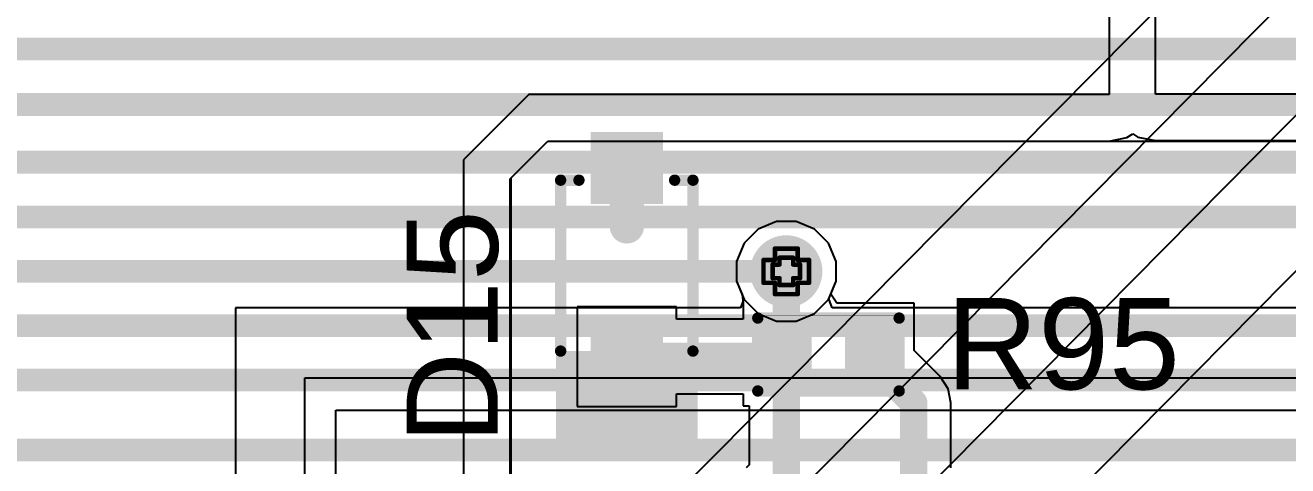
# Model space of a CAD drawing. Header units: inches. Extents: x -3 to 5259, y -3 to 5282.
# Drawn here: x 44.65 to 58.71, y 28.49 to 33.39 of the extents above; entities that cross this region are included whole.
import ezdxf

# ---------------------------------------------------------------- set-up
doc = ezdxf.new("R2010")
doc.units = ezdxf.units.IN
for name, color, linetype in [('Bottom Layer', 5, 'Continuous'), ('Bottom Solder', 6, 'Continuous'), ('Drill Drawing', 1, 'Continuous'), ('Layer 1', 16, 'Continuous'), ('Layer 2', 76, 'Continuous'), ('Top Layer', 1, 'Continuous'), ('Top Overlay', 2, 'Continuous'), ('Top Paste', 8, 'Continuous'), ('Top Solder', 216, 'Continuous'), ('Via Holes', 16, 'Continuous')]:
    doc.layers.add(name, color=color, linetype=linetype)
doc.styles.add('Arial', font='', dxfattribs={"height": 0.2})
doc.styles.get('Arial').set_extended_font_data('Arial')

# ---------------------------------------------------------------- blocks, each defined once
blk = doc.blocks.new('13_WQFN_HR__3_2__26')
at = {"layer": 'Top Solder'}
for p in [(-0.575, 1.81), (-0.547, -0.923), (0.753, 1.802), (1.178, -0.923)]:
    blk.add_line(p, (5227.28, 5276.701), dxfattribs=at)
blk = doc.blocks.new('R___0402_65')
at = {"layer": 'Top Layer'}
for points in [[(-0.699, -0.318), (-0.699, 0.318), (-0.241, 0.318), (-0.241, -0.318)], [(0.241, -0.318), (0.241, 0.318), (0.699, 0.318), (0.699, -0.318)]]:
    blk.add_hatch(color=1, dxfattribs=at).paths.add_polyline_path(points)
at = {"layer": 'Top Paste'}
for points in [[(-0.699, -0.318), (-0.699, 0.318), (-0.241, 0.318), (-0.241, -0.318)], [(0.241, -0.318), (0.241, 0.318), (0.699, 0.318), (0.699, -0.318)]]:
    blk.add_hatch(color=8, dxfattribs=at).paths.add_polyline_path(points)
at = {"layer": 'Top Solder'}
for points in [[(-0.754, -0.373), (-0.754, 0.373), (-0.186, 0.373), (-0.186, -0.373)], [(0.186, -0.373), (0.186, 0.373), (0.754, 0.373), (0.754, -0.373)]]:
    blk.add_hatch(color=216, dxfattribs=at).paths.add_polyline_path(points)
at = {"layer": 'Top Overlay'}
for points in [[(0.787, 0.406, 0.127, 0.127, 0), (-0.787, 0.406, 0.127, 0.127, 0)], [(-0.787, 0.406, 0.127, 0.127, 0), (-0.787, -0.406, 0.127, 0.127, 0)], [(0.787, 0.406, 0.127, 0.127, 0), (0.787, -0.406, 0.127, 0.127, 0)], [(0.787, -0.406, 0.127, 0.127, 0), (-0.787, -0.406, 0.127, 0.127, 0)], [(0.813, -0.432, 0.00323, 0.00323, 0), (-0.813, -0.432, 0.00323, 0.00323, 0)]]:
    blk.add_lwpolyline(points, format="xyseb", dxfattribs=at)
for points in [[(-0.819, 0.406, 0.0635, 0.0635, 1), (-0.756, 0.406, 0.0635, 0.0635, 1)], [(-0.819, 0.406, 0.0635, 0.0635, 1), (-0.756, 0.406, 0.0635, 0.0635, 1)], [(0.756, 0.406, 0.0635, 0.0635, 1), (0.819, 0.406, 0.0635, 0.0635, 1)], [(0.756, 0.406, 0.0635, 0.0635, 1), (0.819, 0.406, 0.0635, 0.0635, 1)], [(-0.819, -0.406, 0.0635, 0.0635, 1), (-0.756, -0.406, 0.0635, 0.0635, 1)], [(-0.819, -0.406, 0.0635, 0.0635, 1), (-0.756, -0.406, 0.0635, 0.0635, 1)], [(0.756, -0.406, 0.0635, 0.0635, 1), (0.819, -0.406, 0.0635, 0.0635, 1)], [(0.756, -0.406, 0.0635, 0.0635, 1), (0.819, -0.406, 0.0635, 0.0635, 1)], [(-0.814, -0.432, 0.00161, 0.00161, 1), (-0.812, -0.432, 0.00161, 0.00161, 1)], [(0.812, -0.432, 0.00161, 0.00161, 1), (0.814, -0.432, 0.00161, 0.00161, 1)]]:
    blk.add_lwpolyline(points, format="xyseb", close=True, dxfattribs=at)
blk = doc.blocks.new('SOD323F_205')
at = {"layer": 'Top Layer'}
for points in [[(-1.35, 0.3), (-0.75, 0.3), (-0.75, -0.3), (-1.35, -0.3)], [(0.75, 0.3), (1.35, 0.3), (1.35, -0.3), (0.75, -0.3)]]:
    blk.add_hatch(color=1, dxfattribs=at).paths.add_polyline_path(points)
at = {"layer": 'Top Overlay'}
for points in [[(0.988, 0.381), (2.108, 0.381), (2.108, 0.788), (0.988, 0.788)], [(1.421, -0.407), (2.107, -0.407), (2.107, 0.456), (1.421, 0.456)], [(0.988, -0.788), (2.108, -0.788), (2.108, -0.381), (0.988, -0.381)]]:
    blk.add_hatch(color=2, dxfattribs=at).paths.add_polyline_path(points)
at = {"layer": 'Top Paste'}
for points in [[(-1.35, 0.3), (-0.75, 0.3), (-0.75, -0.3), (-1.35, -0.3)], [(0.75, 0.3), (1.35, 0.3), (1.35, -0.3), (0.75, -0.3)]]:
    blk.add_hatch(color=8, dxfattribs=at).paths.add_polyline_path(points)
at = {"layer": 'Top Solder'}
for points in [[(-1.452, 0.402), (-0.648, 0.402), (-0.648, -0.402), (-1.452, -0.402)], [(0.648, 0.402), (1.452, 0.402), (1.452, -0.402), (0.648, -0.402)]]:
    blk.add_hatch(color=216, dxfattribs=at).paths.add_polyline_path(points)
at = {"layer": 'Top Overlay'}
for points in [[(0.988, 0.737, 0.127, 0.127, 0), (-0.914, 0.737, 0.127, 0.127, 0)], [(-0.914, 0.533, 0.127, 0.127, 0), (-0.914, 0.737, 0.127, 0.127, 0)], [(-0.914, -0.737, 0.127, 0.127, 0), (-0.914, -0.533, 0.127, 0.127, 0)], [(0.988, -0.737, 0.127, 0.127, 0), (-0.914, -0.737, 0.127, 0.127, 0)]]:
    blk.add_lwpolyline(points, format="xyseb", dxfattribs=at)
for points in [[(-0.946, 0.737, 0.0635, 0.0635, 1), (-0.883, 0.737, 0.0635, 0.0635, 1)], [(-0.946, 0.737, 0.0635, 0.0635, 1), (-0.883, 0.737, 0.0635, 0.0635, 1)], [(0.957, 0.737, 0.0635, 0.0635, 1), (1.02, 0.737, 0.0635, 0.0635, 1)], [(-0.946, 0.533, 0.0635, 0.0635, 1), (-0.883, 0.533, 0.0635, 0.0635, 1)], [(-0.946, -0.533, 0.0635, 0.0635, 1), (-0.883, -0.533, 0.0635, 0.0635, 1)], [(-0.946, -0.737, 0.0635, 0.0635, 1), (-0.883, -0.737, 0.0635, 0.0635, 1)], [(-0.946, -0.737, 0.0635, 0.0635, 1), (-0.883, -0.737, 0.0635, 0.0635, 1)], [(0.957, -0.737, 0.0635, 0.0635, 1), (1.02, -0.737, 0.0635, 0.0635, 1)]]:
    blk.add_lwpolyline(points, format="xyseb", close=True, dxfattribs=at)

msp = doc.modelspace()

# ---------------------------------------------------------------- hatches: boundary and pattern name
at = {"layer": 'Bottom Layer'}
h = msp.add_hatch(color=5, dxfattribs=at)
edge = h.paths.add_edge_path()
edge.add_arc((53.125, 30.65), 0.3, 0, 360)
at = {"layer": 'Bottom Solder'}
h = msp.add_hatch(color=6, dxfattribs=at)
edge = h.paths.add_edge_path()
edge.add_arc((53.125, 30.65), 0.402, 0, 360)
at = {"layer": 'Layer 1'}
h = msp.add_hatch(color=16, dxfattribs=at)
edge = h.paths.add_edge_path()
edge.add_arc((53.125, 30.65), 0.3, 0, 360)
at = {"layer": 'Layer 2'}
h = msp.add_hatch(color=76, dxfattribs=at)
edge = h.paths.add_edge_path()
edge.add_arc((53.125, 30.65), 0.3, 0, 360)
at = {"layer": 'Top Layer'}
h = msp.add_hatch(color=1, dxfattribs=at)
edge = h.paths.add_edge_path()
edge.add_arc((53.125, 30.65), 0.3, 0, 360)
at = {"layer": 'Top Solder'}
h = msp.add_hatch(color=216, dxfattribs=at)
edge = h.paths.add_edge_path()
edge.add_arc((53.125, 30.65), 0.402, 0, 360)
at = {"layer": 'Via Holes'}
h = msp.add_hatch(color=7, dxfattribs=at)
edge = h.paths.add_edge_path()
edge.add_arc((53.125, 30.65), 0.15, 0, 360)

# ---------------------------------------------------------------- linework, layer by layer
at = {"layer": 'Bottom Layer'}
for p, q in [((52.812, 31.12), (52.656, 30.964)), ((53.015, 31.204), (52.812, 31.12)), ((53.236, 31.204), (53.015, 31.204)), ((53.439, 31.12), (53.236, 31.204)), ((53.595, 30.964), (53.439, 31.12)), ((52.656, 30.964), (52.571, 30.76)), ((53.679, 30.76), (53.595, 30.964)), ((52.571, 30.76), (52.571, 30.54)), ((53.679, 30.54), (53.679, 30.76)), ((52.571, 30.54), (52.652, 30.345)), ((53.599, 30.345), (53.679, 30.54)), ((52.616, 30.244), (46.989, 30.244)), ((46.989, 30.244), (46.989, 8.343)), ((52.652, 30.345), (52.616, 30.244)), ((53.635, 30.244), (53.599, 30.345)), ((69.067, 30.244), (53.635, 30.244)), ((47.762, 7.664), (47.762, 29.465)), ((47.762, 29.465), (74.923, 29.465)), ((48.108, -1.702), (48.108, 29.105)), ((48.108, 29.105), (74.923, 29.105))]:
    msp.add_line(p, q, dxfattribs=at)
at = {"layer": 'Drill Drawing'}
for points in [[(52.998, 30.777, 0.0508, 0.0508, 0), (52.998, 30.904, 0.0508, 0.0508, 0)], [(52.998, 30.904, 0.0508, 0.0508, 0), (53.252, 30.904, 0.0508, 0.0508, 0)], [(53.049, 30.726, 0.0508, 0.0508, 0), (53.049, 30.802, 0.0508, 0.0508, 0)], [(53.049, 30.802, 0.0508, 0.0508, 0), (53.202, 30.802, 0.0508, 0.0508, 0)], [(53.202, 30.726, 0.0508, 0.0508, 0), (53.202, 30.802, 0.0508, 0.0508, 0)], [(53.252, 30.777, 0.0508, 0.0508, 0), (53.252, 30.904, 0.0508, 0.0508, 0)], [(52.871, 30.523, 0.0508, 0.0508, 0), (52.871, 30.777, 0.0508, 0.0508, 0)], [(52.871, 30.777, 0.0508, 0.0508, 0), (52.998, 30.777, 0.0508, 0.0508, 0)], [(52.973, 30.574, 0.0508, 0.0508, 0), (52.973, 30.726, 0.0508, 0.0508, 0)], [(52.973, 30.726, 0.0508, 0.0508, 0), (53.049, 30.726, 0.0508, 0.0508, 0)], [(53.202, 30.726, 0.0508, 0.0508, 0), (53.278, 30.726, 0.0508, 0.0508, 0)], [(53.252, 30.777, 0.0508, 0.0508, 0), (53.379, 30.777, 0.0508, 0.0508, 0)], [(53.278, 30.574, 0.0508, 0.0508, 0), (53.278, 30.726, 0.0508, 0.0508, 0)], [(53.379, 30.523, 0.0508, 0.0508, 0), (53.379, 30.777, 0.0508, 0.0508, 0)], [(52.871, 30.523, 0.0508, 0.0508, 0), (52.998, 30.523, 0.0508, 0.0508, 0)], [(52.973, 30.574, 0.0508, 0.0508, 0), (53.049, 30.574, 0.0508, 0.0508, 0)], [(52.998, 30.396, 0.0508, 0.0508, 0), (52.998, 30.523, 0.0508, 0.0508, 0)], [(53.049, 30.498, 0.0508, 0.0508, 0), (53.049, 30.574, 0.0508, 0.0508, 0)], [(53.202, 30.574, 0.0508, 0.0508, 0), (53.278, 30.574, 0.0508, 0.0508, 0)], [(53.202, 30.498, 0.0508, 0.0508, 0), (53.202, 30.574, 0.0508, 0.0508, 0)], [(53.252, 30.523, 0.0508, 0.0508, 0), (53.379, 30.523, 0.0508, 0.0508, 0)], [(53.252, 30.396, 0.0508, 0.0508, 0), (53.252, 30.523, 0.0508, 0.0508, 0)], [(52.998, 30.396, 0.0508, 0.0508, 0), (53.252, 30.396, 0.0508, 0.0508, 0)], [(53.049, 30.498, 0.0508, 0.0508, 0), (53.202, 30.498, 0.0508, 0.0508, 0)]]:
    msp.add_lwpolyline(points, format="xyseb", dxfattribs=at)
for points in [[(52.986, 30.904, 0.0254, 0.0254, 1), (53.011, 30.904, 0.0254, 0.0254, 1)], [(52.986, 30.904, 0.0254, 0.0254, 1), (53.011, 30.904, 0.0254, 0.0254, 1)], [(53.037, 30.802, 0.0254, 0.0254, 1), (53.062, 30.802, 0.0254, 0.0254, 1)], [(53.037, 30.802, 0.0254, 0.0254, 1), (53.062, 30.802, 0.0254, 0.0254, 1)], [(53.189, 30.802, 0.0254, 0.0254, 1), (53.214, 30.802, 0.0254, 0.0254, 1)], [(53.189, 30.802, 0.0254, 0.0254, 1), (53.214, 30.802, 0.0254, 0.0254, 1)], [(53.24, 30.904, 0.0254, 0.0254, 1), (53.265, 30.904, 0.0254, 0.0254, 1)], [(53.24, 30.904, 0.0254, 0.0254, 1), (53.265, 30.904, 0.0254, 0.0254, 1)], [(52.859, 30.777, 0.0254, 0.0254, 1), (52.884, 30.777, 0.0254, 0.0254, 1)], [(52.859, 30.777, 0.0254, 0.0254, 1), (52.884, 30.777, 0.0254, 0.0254, 1)], [(52.96, 30.726, 0.0254, 0.0254, 1), (52.986, 30.726, 0.0254, 0.0254, 1)], [(52.96, 30.726, 0.0254, 0.0254, 1), (52.986, 30.726, 0.0254, 0.0254, 1)], [(52.986, 30.777, 0.0254, 0.0254, 1), (53.011, 30.777, 0.0254, 0.0254, 1)], [(52.986, 30.777, 0.0254, 0.0254, 1), (53.011, 30.777, 0.0254, 0.0254, 1)], [(53.037, 30.726, 0.0254, 0.0254, 1), (53.062, 30.726, 0.0254, 0.0254, 1)], [(53.037, 30.726, 0.0254, 0.0254, 1), (53.062, 30.726, 0.0254, 0.0254, 1)], [(53.189, 30.726, 0.0254, 0.0254, 1), (53.214, 30.726, 0.0254, 0.0254, 1)], [(53.189, 30.726, 0.0254, 0.0254, 1), (53.214, 30.726, 0.0254, 0.0254, 1)], [(53.24, 30.777, 0.0254, 0.0254, 1), (53.265, 30.777, 0.0254, 0.0254, 1)], [(53.24, 30.777, 0.0254, 0.0254, 1), (53.265, 30.777, 0.0254, 0.0254, 1)], [(53.265, 30.726, 0.0254, 0.0254, 1), (53.291, 30.726, 0.0254, 0.0254, 1)], [(53.265, 30.726, 0.0254, 0.0254, 1), (53.291, 30.726, 0.0254, 0.0254, 1)], [(53.367, 30.777, 0.0254, 0.0254, 1), (53.392, 30.777, 0.0254, 0.0254, 1)], [(53.367, 30.777, 0.0254, 0.0254, 1), (53.392, 30.777, 0.0254, 0.0254, 1)], [(52.859, 30.523, 0.0254, 0.0254, 1), (52.884, 30.523, 0.0254, 0.0254, 1)], [(52.859, 30.523, 0.0254, 0.0254, 1), (52.884, 30.523, 0.0254, 0.0254, 1)], [(52.96, 30.574, 0.0254, 0.0254, 1), (52.986, 30.574, 0.0254, 0.0254, 1)], [(52.96, 30.574, 0.0254, 0.0254, 1), (52.986, 30.574, 0.0254, 0.0254, 1)], [(52.986, 30.523, 0.0254, 0.0254, 1), (53.011, 30.523, 0.0254, 0.0254, 1)], [(52.986, 30.523, 0.0254, 0.0254, 1), (53.011, 30.523, 0.0254, 0.0254, 1)], [(53.037, 30.574, 0.0254, 0.0254, 1), (53.062, 30.574, 0.0254, 0.0254, 1)], [(53.037, 30.574, 0.0254, 0.0254, 1), (53.062, 30.574, 0.0254, 0.0254, 1)], [(53.189, 30.574, 0.0254, 0.0254, 1), (53.214, 30.574, 0.0254, 0.0254, 1)], [(53.189, 30.574, 0.0254, 0.0254, 1), (53.214, 30.574, 0.0254, 0.0254, 1)], [(53.24, 30.523, 0.0254, 0.0254, 1), (53.265, 30.523, 0.0254, 0.0254, 1)], [(53.24, 30.523, 0.0254, 0.0254, 1), (53.265, 30.523, 0.0254, 0.0254, 1)], [(53.265, 30.574, 0.0254, 0.0254, 1), (53.291, 30.574, 0.0254, 0.0254, 1)], [(53.265, 30.574, 0.0254, 0.0254, 1), (53.291, 30.574, 0.0254, 0.0254, 1)], [(53.367, 30.523, 0.0254, 0.0254, 1), (53.392, 30.523, 0.0254, 0.0254, 1)], [(53.367, 30.523, 0.0254, 0.0254, 1), (53.392, 30.523, 0.0254, 0.0254, 1)], [(52.986, 30.396, 0.0254, 0.0254, 1), (53.011, 30.396, 0.0254, 0.0254, 1)], [(52.986, 30.396, 0.0254, 0.0254, 1), (53.011, 30.396, 0.0254, 0.0254, 1)], [(53.037, 30.498, 0.0254, 0.0254, 1), (53.062, 30.498, 0.0254, 0.0254, 1)], [(53.037, 30.498, 0.0254, 0.0254, 1), (53.062, 30.498, 0.0254, 0.0254, 1)], [(53.189, 30.498, 0.0254, 0.0254, 1), (53.214, 30.498, 0.0254, 0.0254, 1)], [(53.189, 30.498, 0.0254, 0.0254, 1), (53.214, 30.498, 0.0254, 0.0254, 1)], [(53.24, 30.396, 0.0254, 0.0254, 1), (53.265, 30.396, 0.0254, 0.0254, 1)], [(53.24, 30.396, 0.0254, 0.0254, 1), (53.265, 30.396, 0.0254, 0.0254, 1)]]:
    msp.add_lwpolyline(points, format="xyseb", close=True, dxfattribs=at)
at = {"layer": 'Layer 1'}
for p, q in [((52.812, 31.12), (52.656, 30.964)), ((53.015, 31.204), (52.812, 31.12)), ((53.236, 31.204), (53.015, 31.204)), ((53.439, 31.12), (53.236, 31.204)), ((53.595, 30.964), (53.439, 31.12)), ((52.656, 30.964), (52.571, 30.76)), ((53.679, 30.76), (53.595, 30.964)), ((52.571, 30.76), (52.571, 30.54)), ((53.679, 30.54), (53.679, 30.76)), ((52.571, 30.54), (52.656, 30.336)), ((53.595, 30.336), (53.679, 30.54)), ((52.656, 30.336), (52.812, 30.18)), ((53.439, 30.18), (53.595, 30.336)), ((52.812, 30.18), (53.015, 30.096)), ((53.236, 30.096), (53.439, 30.18)), ((53.015, 30.096), (53.236, 30.096))]:
    msp.add_line(p, q, dxfattribs=at)
at = {"layer": 'Layer 2'}
for points in [[(11.769, 33.126, 0.254, 0.254, 0), (64.511, 33.126, 0.254, 0.254, 0)], [(19.761, 32.509, 0.254, 0.254, 0), (64.409, 32.509, 0.254, 0.254, 0)], [(16.713, 31.866, 0.254, 0.254, 0), (63.866, 31.866, 0.254, 0.254, 0)], [(9.118, 31.255, 0.254, 0.254, 0), (64.227, 31.255, 0.254, 0.254, 0)], [(15.458, 30.65, 0.254, 0.254, 0), (53.125, 30.65, 0.254, 0.254, 0)], [(24.562, 30.045, 0.254, 0.254, 0), (63.733, 30.045, 0.254, 0.254, 0)], [(23.546, 29.44, 0.254, 0.254, 0), (63.619, 29.44, 0.254, 0.254, 0)], [(12.456, 28.661, 0.254, 0.254, 0), (63.68, 28.661, 0.254, 0.254, 0)]]:
    msp.add_lwpolyline(points, format="xyseb", dxfattribs=at)
msp.add_lwpolyline([(53.062, 30.65, 0.127, 0.127, 1), (53.189, 30.65, 0.127, 0.127, 1)], format="xyseb", close=True, dxfattribs=at)
at = {"layer": 'Top Layer'}
for p, q in [((56.722, 37.634), (56.722, 32.619)), ((57.24, 32.624), (57.24, 37.634)), ((50.255, 32.619), (49.53, 31.894)), ((56.722, 32.619), (50.255, 32.619)), ((69.262, 32.624), (57.24, 32.624)), ((50.048, 31.679), (50.47, 32.101)), ((50.061, 31.692), (50.47, 32.101)), ((50.47, 32.101), (56.722, 32.101)), ((50.47, 32.101), (56.722, 32.101)), ((56.722, 32.101), (56.92, 32.14)), ((56.722, 32.101), (56.723, 32.101)), ((56.723, 32.101), (69.262, 32.101)), ((56.92, 32.14), (56.985, 32.183)), ((56.985, 32.183), (57.042, 32.145)), ((57.042, 32.145), (57.24, 32.106)), ((57.24, 32.106), (69.262, 32.106)), ((49.53, 31.894), (49.53, 22.461)), ((50.048, 22.461), (50.048, 31.679)), ((50.061, 20.574), (50.061, 31.692)), ((52.812, 31.12), (52.656, 30.964)), ((52.812, 31.12), (52.656, 30.964)), ((53.015, 31.204), (52.812, 31.12)), ((53.015, 31.204), (52.812, 31.12)), ((53.236, 31.204), (53.015, 31.204)), ((53.236, 31.204), (53.015, 31.204)), ((53.439, 31.12), (53.236, 31.204)), ((53.439, 31.12), (53.236, 31.204)), ((53.595, 30.964), (53.439, 31.12)), ((53.595, 30.964), (53.439, 31.12)), ((52.656, 30.964), (52.571, 30.76)), ((52.656, 30.964), (52.571, 30.76)), ((53.679, 30.76), (53.595, 30.964)), ((53.679, 30.76), (53.595, 30.964)), ((52.571, 30.76), (52.571, 30.54)), ((52.571, 30.76), (52.571, 30.54)), ((53.679, 30.54), (53.679, 30.76)), ((53.679, 30.54), (53.679, 30.76)), ((52.571, 30.54), (52.632, 30.393)), ((52.571, 30.54), (52.632, 30.393)), ((53.62, 30.397), (53.679, 30.54)), ((53.62, 30.397), (53.679, 30.54)), ((52.632, 30.393), (52.643, 30.296)), ((52.632, 30.393), (52.643, 30.296)), ((53.687, 30.296), (53.62, 30.397)), ((53.687, 30.296), (53.62, 30.397)), ((51.902, 30.255), (50.794, 30.255)), ((50.794, 30.255), (50.794, 29.147)), ((51.902, 30.255), (50.794, 30.255)), ((50.794, 30.255), (50.794, 29.147)), ((51.902, 30.117), (51.902, 30.255)), ((51.902, 30.117), (51.902, 30.255)), ((52.643, 30.296), (52.643, 30.296)), ((52.643, 30.296), (52.643, 30.296)), ((52.643, 30.296), (52.643, 30.117)), ((52.643, 30.296), (52.643, 30.296)), ((52.643, 30.296), (52.643, 30.296)), ((52.643, 30.296), (52.643, 30.117)), ((54.548, 30.296), (53.687, 30.296)), ((54.548, 30.296), (53.687, 30.296)), ((54.548, 29.768), (54.548, 30.296)), ((54.548, 29.768), (54.548, 30.296)), ((52.643, 30.117), (51.902, 30.117)), ((52.643, 30.117), (51.902, 30.117)), ((54.838, 29.478), (54.548, 29.768)), ((54.838, 29.478), (54.548, 29.768)), ((54.928, 29.343), (54.838, 29.478)), ((54.928, 29.343), (54.838, 29.478)), ((51.902, 29.147), (51.902, 29.288)), ((51.902, 29.288), (52.643, 29.288)), ((51.902, 29.147), (51.902, 29.288)), ((51.902, 29.288), (52.643, 29.288)), ((52.643, 29.288), (52.643, 29.153)), ((52.643, 29.288), (52.643, 29.153)), ((54.96, 29.185), (54.928, 29.343)), ((54.96, 29.185), (54.928, 29.343)), ((50.794, 29.147), (51.902, 29.147)), ((50.794, 29.147), (51.902, 29.147)), ((52.643, 29.153), (52.711, 29.153)), ((52.643, 29.153), (52.711, 29.153)), ((52.711, 29.153), (52.711, 28.495)), ((52.711, 29.153), (52.711, 28.495)), ((54.96, 28.461), (54.96, 29.185)), ((54.96, 28.461), (54.96, 29.185)), ((52.711, 28.495), (52.677, 28.461)), ((52.711, 28.495), (52.677, 28.461))]:
    msp.add_line(p, q, dxfattribs=at)
for points in [[(51.348, 31.151, 0.381, 0.381, 0), (51.348, 31.801, 0.381, 0.381, 0)], [(53.125, 29.702, 0.305, 0.305, 0), (53.125, 30.65, 0.305, 0.305, 0)], [(51.348, 29.702, 0.305, 0.305, 0), (53.125, 29.702, 0.305, 0.305, 0)], [(53.125, 28.324, 0.305, 0.305, 0), (53.125, 29.702, 0.305, 0.305, 0)], [(54.065, 29.614, 0.305, 0.305, 0), (54.065, 29.702, 0.305, 0.305, 0)], [(54.065, 29.614, 0.305, 0.305, 0), (54.141, 29.537, 0.305, 0.305, 0)], [(54.141, 29.537, 0.305, 0.305, 0), (54.193, 29.537, 0.305, 0.305, 0)], [(54.193, 29.537, 0.305, 0.305, 0), (54.545, 29.185, 0.305, 0.305, 0)], [(54.545, 28.017, 0.305, 0.305, 0), (54.545, 29.185, 0.305, 0.305, 0)]]:
    msp.add_lwpolyline(points, format="xyseb", dxfattribs=at)
for points in [[(51.253, 31.801, 0.191, 0.191, 1), (51.444, 31.801, 0.191, 0.191, 1)], [(51.253, 31.151, 0.191, 0.191, 1), (51.444, 31.151, 0.191, 0.191, 1)], [(53.049, 30.65, 0.152, 0.152, 1), (53.202, 30.65, 0.152, 0.152, 1)], [(51.272, 29.702, 0.152, 0.152, 1), (51.424, 29.702, 0.152, 0.152, 1)], [(53.049, 29.702, 0.152, 0.152, 1), (53.202, 29.702, 0.152, 0.152, 1)], [(53.049, 29.702, 0.152, 0.152, 1), (53.202, 29.702, 0.152, 0.152, 1)], [(53.049, 29.702, 0.152, 0.152, 1), (53.202, 29.702, 0.152, 0.152, 1)], [(53.989, 29.702, 0.152, 0.152, 1), (54.141, 29.702, 0.152, 0.152, 1)], [(53.989, 29.614, 0.152, 0.152, 1), (54.141, 29.614, 0.152, 0.152, 1)], [(53.989, 29.614, 0.152, 0.152, 1), (54.141, 29.614, 0.152, 0.152, 1)], [(54.065, 29.537, 0.152, 0.152, 1), (54.218, 29.537, 0.152, 0.152, 1)], [(54.065, 29.537, 0.152, 0.152, 1), (54.218, 29.537, 0.152, 0.152, 1)], [(54.117, 29.537, 0.152, 0.152, 1), (54.269, 29.537, 0.152, 0.152, 1)], [(54.117, 29.537, 0.152, 0.152, 1), (54.269, 29.537, 0.152, 0.152, 1)], [(54.469, 29.185, 0.152, 0.152, 1), (54.622, 29.185, 0.152, 0.152, 1)], [(54.469, 29.185, 0.152, 0.152, 1), (54.622, 29.185, 0.152, 0.152, 1)]]:
    msp.add_lwpolyline(points, format="xyseb", close=True, dxfattribs=at)

# ---------------------------------------------------------------- block references
msp.add_blockref('13_WQFN_HR__3_2__26', (31.76, 5.456))
for name, p, rotation in [('SOD323F_205', (51.348, 30.751), 270), ('R___0402_65', (53.595, 29.724), 180)]:
    msp.add_blockref(name, p, dxfattribs=dict(rotation=rotation))

# ---------------------------------------------------------------- texts
at = {"layer": 'Top Overlay', "style": 'Arial'}
msp.add_text('D15', height=1.016, rotation=90, dxfattribs=at).set_placement((49.911, 28.729))
msp.add_text('R95', height=1.016, dxfattribs=at).set_placement((54.907, 29.337))

doc.saveas('drawing.dxf')
